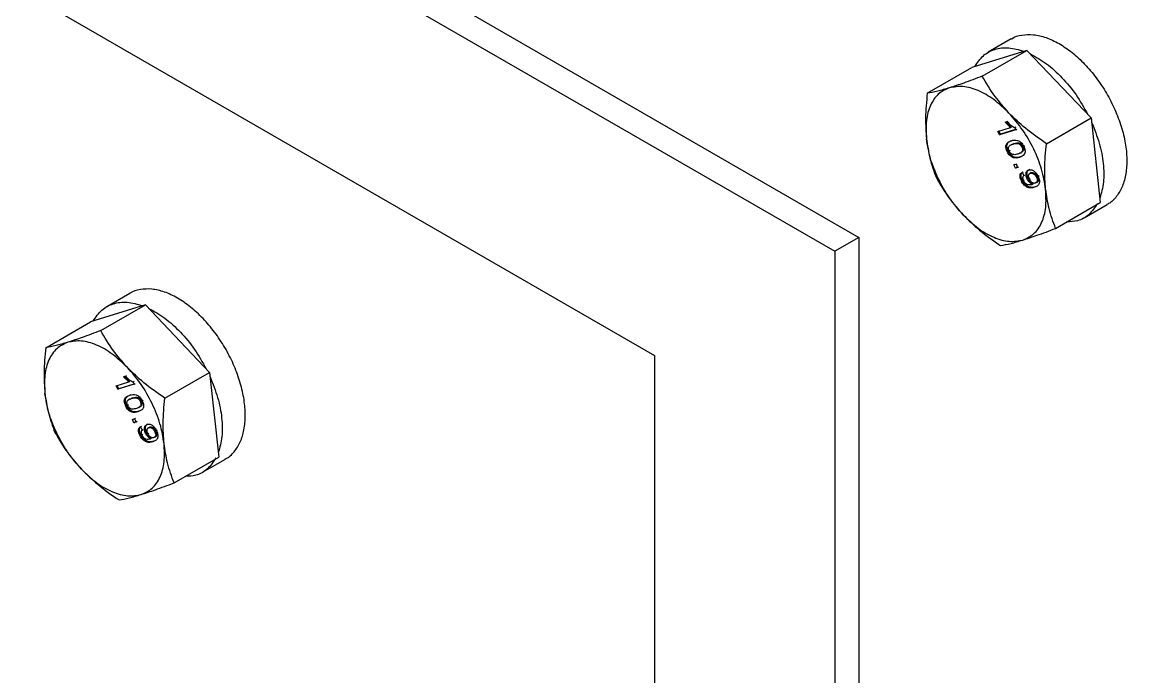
# Model space of a CAD drawing. Header units: millimetres. Extents: x 1293 to 41893, y 1011 to 26911.
# Drawn here: x 5871.8 to 6001.8, y 22436.4 to 22513.5 of the extents above; entities that cross this region are included whole.
import ezdxf

# ---------------------------------------------------------------- set-up
doc = ezdxf.new("R2010")
doc.units = ezdxf.units.MM
doc.header["$LTSCALE"] = 50
doc.layers.add('MAQUINAS', color=11, linetype='Continuous')

msp = doc.modelspace()

# ---------------------------------------------------------------- linework, layer by layer
at = {"layer": 'MAQUINAS', "linetype": 'Continuous', "lineweight": 25}
for p, q in [((5809.9953345, 22580.6681755), (5970.2728716, 22488.1419229)), ((5807.1669074, 22579.0353593), (5967.4444444, 22486.5091066)), ((5797.5031147, 22560.1179237), (5946.231241, 22474.2590039)), ((5988.215231, 22511.501966), (5985.5093691, 22509.9399052)), ((5990.0591269, 22510.1595117), (5983.5890315, 22508.1434189)), ((5984.7981326, 22507.1224044), (5990.0591269, 22510.1595117)), ((5990.0591269, 22510.1595117), (5997.6073404, 22502.2071746)), ((5978.3280373, 22505.1063116), (5983.5890315, 22508.1434189)), ((5987.4975868, 22501.6986311), (5987.7243676, 22501.7692964)), ((5987.4975868, 22501.6986311), (5987.6154379, 22501.7666651)), ((5988.121335, 22501.0786871), (5987.4975868, 22501.6986311)), ((5988.2391861, 22501.1467211), (5987.6154379, 22501.7666651)), ((5987.7243676, 22501.7692964), (5987.8422187, 22501.8373304)), ((5992.3463462, 22499.1700673), (5997.6073404, 22502.2071746)), ((5997.6073404, 22502.2071746), (5998.6854585, 22492.2387447)), ((5986.6261188, 22500.6127752), (5988.121335, 22501.0786871)), ((5986.6261188, 22500.6127752), (5986.74397, 22500.6808092)), ((5986.8154793, 22500.2193885), (5986.6261188, 22500.6127752)), ((5986.9333304, 22500.2874225), (5986.74397, 22500.6808092)), ((5988.734276, 22500.8172888), (5986.8154793, 22500.2193885)), ((5988.7000672, 22500.8379407), (5986.9333304, 22500.2874225)), ((5988.121335, 22501.0786871), (5988.2391861, 22501.1467211)), ((5988.7302263, 22501.1385655), (5988.6123752, 22501.0705315)), ((5988.6123752, 22501.0705315), (5988.734276, 22500.8172888)), ((5988.734276, 22500.8172888), (5988.8521271, 22500.8853228)), ((5986.8154793, 22500.2193885), (5986.9333304, 22500.2874225)), ((5988.2573067, 22499.0902097), (5988.1394556, 22499.0221757)), ((5988.2352099, 22499.5307997), (5988.3530611, 22499.5988337)), ((5988.2691964, 22499.0686316), (5988.5431902, 22499.2056866)), ((5988.5431902, 22499.2056866), (5988.4253391, 22499.1376526)), ((5989.1296898, 22499.1528464), (5989.247541, 22499.2208804)), ((5987.5926641, 22498.9877533), (5987.7105152, 22499.0557873)), ((5987.8555325, 22498.3128237), (5987.7376814, 22498.2447897)), ((5988.0769321, 22498.3818122), (5987.959081, 22498.3137782)), ((5989.2799547, 22498.0738749), (5989.3978058, 22498.1419089)), ((5989.5754584, 22498.8537036), (5989.4576073, 22498.7856696)), ((5989.681078, 22498.8503555), (5989.7989292, 22498.9183895)), ((5988.519723, 22496.6789084), (5988.7657226, 22496.7555623)), ((5988.519723, 22496.6789084), (5988.6375742, 22496.7469424)), ((5988.7090834, 22496.2855218), (5988.519723, 22496.6789084)), ((5988.7657226, 22496.7555623), (5988.8835737, 22496.8235963)), ((5988.7657226, 22496.7555623), (5988.955083, 22496.3621756)), ((5988.955083, 22496.3621756), (5988.7090834, 22496.2855218)), ((5988.7090834, 22496.2855218), (5988.8269346, 22496.3535558)), ((5988.9419768, 22496.3894031), (5988.8269346, 22496.3535558)), ((5989.0729341, 22496.4302097), (5988.955083, 22496.3621756)), ((5989.4794593, 22495.8017455), (5989.5973104, 22495.8697795)), ((5989.4794593, 22495.8017455), (5989.6934197, 22495.4160242)), ((5989.6934197, 22495.4160242), (5989.8112708, 22495.4840582)), ((5990.2750125, 22496.0948804), (5990.3928636, 22496.1629144)), ((5990.3121694, 22495.5993987), (5990.3074523, 22495.5966756)), ((5990.5691553, 22495.7654555), (5990.4513042, 22495.6974215)), ((5991.2900578, 22495.2917102), (5991.1722067, 22495.2236762)), ((5991.3646105, 22495.3529021), (5991.4824616, 22495.4209361)), ((5989.3954727, 22494.8008123), (5989.5133238, 22494.8688464)), ((5989.6266362, 22494.8495168), (5989.7444873, 22494.9175509)), ((5990.0765787, 22495.0314246), (5990.1944299, 22495.0994586)), ((5990.3556741, 22494.9805531), (5990.4735252, 22495.0485871)), ((5990.6193706, 22494.3904956), (5990.7372217, 22494.4585296)), ((5990.6193706, 22494.3904956), (5990.6653767, 22494.4069517)), ((5990.6653767, 22494.4069517), (5990.7832278, 22494.4749857)), ((5990.7372217, 22494.4585296), (5990.7832278, 22494.4749857)), ((5991.1556865, 22494.5910445), (5991.0378354, 22494.5230105)), ((5991.1921011, 22494.6198614), (5991.3099522, 22494.6878954)), ((5993.4244643, 22489.2016374), (5998.6854585, 22492.2387447)), ((5996.765121, 22490.4422584), (5999.4709829, 22492.0043193)), ((5970.2728716, 22488.1419229), (5967.4444444, 22486.5091066)), ((5970.2728716, 22488.1419229), (5970.2728716, 22395.0568011)), ((5967.4444444, 22486.5091066), (5967.4444444, 22396.6896173)), ((5884.5062271, 22481.5524103), (5881.8003652, 22479.9903494)), ((5886.3501229, 22480.209956), (5879.8800276, 22478.1938632)), ((5881.0891287, 22477.1728487), (5886.3501229, 22480.209956)), ((5886.3501229, 22480.209956), (5893.8983364, 22472.2576189)), ((5874.6190334, 22475.1567559), (5879.8800276, 22478.1938632)), ((5946.231241, 22474.2590039), (5946.231241, 22408.935739)), ((5883.7885828, 22471.7490754), (5884.0153637, 22471.8197407)), ((5883.7885828, 22471.7490754), (5883.906434, 22471.8171094)), ((5884.5301822, 22471.1971654), (5883.906434, 22471.8171094)), ((5884.0153637, 22471.8197407), (5884.1332148, 22471.8877747)), ((5888.6373422, 22469.2205116), (5893.8983364, 22472.2576189)), ((5893.8983364, 22472.2576189), (5894.9764546, 22462.289189)), ((5882.9171149, 22470.6632194), (5884.4123311, 22471.1291314)), ((5882.9171149, 22470.6632194), (5883.034966, 22470.7312535)), ((5883.1064753, 22470.2698328), (5882.9171149, 22470.6632194)), ((5883.2243265, 22470.3378668), (5883.034966, 22470.7312535)), ((5885.025272, 22470.8677331), (5883.1064753, 22470.2698328)), ((5884.9910633, 22470.888385), (5883.2243265, 22470.3378668)), ((5884.4123311, 22471.1291314), (5883.7885828, 22471.7490754)), ((5884.4123311, 22471.1291314), (5884.5301822, 22471.1971654)), ((5885.0212224, 22471.1890098), (5884.9033713, 22471.1209758)), ((5884.9033713, 22471.1209758), (5885.025272, 22470.8677331)), ((5885.025272, 22470.8677331), (5885.1431232, 22470.9357671)), ((5883.1064753, 22470.2698328), (5883.2243265, 22470.3378668)), ((5884.526206, 22469.581244), (5884.6440571, 22469.649278)), ((5884.5601925, 22469.1190759), (5884.8341863, 22469.2561309)), ((5884.8341863, 22469.2561309), (5884.7163352, 22469.1880969)), ((5885.4206859, 22469.2032907), (5885.538537, 22469.2713247)), ((5883.8836602, 22469.0381976), (5884.0015113, 22469.1062316)), ((5884.1465286, 22468.363268), (5884.0286775, 22468.295234)), ((5884.3679282, 22468.4322565), (5884.2500771, 22468.3642225)), ((5884.5483028, 22469.140654), (5884.4304516, 22469.07262)), ((5885.5709507, 22468.1243192), (5885.6888019, 22468.1923532)), ((5885.8664545, 22468.9041479), (5885.7486034, 22468.8361139)), ((5885.9720741, 22468.9007997), (5886.0899252, 22468.9688338)), ((5884.8107191, 22466.7293527), (5885.0567187, 22466.8060066)), ((5884.8107191, 22466.7293527), (5884.9285702, 22466.7973867)), ((5885.0000795, 22466.3359661), (5884.8107191, 22466.7293527)), ((5885.0567187, 22466.8060066), (5885.1745698, 22466.8740406)), ((5885.0567187, 22466.8060066), (5885.2460791, 22466.4126199)), ((5885.2460791, 22466.4126199), (5885.0000795, 22466.3359661)), ((5885.0000795, 22466.3359661), (5885.1179306, 22466.4040001)), ((5885.2329729, 22466.4398474), (5885.1179306, 22466.4040001)), ((5885.3639302, 22466.4806539), (5885.2460791, 22466.4126199)), ((5885.7704554, 22465.8521898), (5885.8883065, 22465.9202238)), ((5885.7704554, 22465.8521898), (5885.9844157, 22465.4664685)), ((5885.9844157, 22465.4664685), (5886.1022669, 22465.5345025)), ((5886.5660085, 22466.1453247), (5886.6838597, 22466.2133587)), ((5886.6031655, 22465.649843), (5886.5984484, 22465.6471198)), ((5886.8601514, 22465.8158998), (5886.7423002, 22465.7478658)), ((5887.5810539, 22465.3421545), (5887.4632028, 22465.2741205)), ((5887.6556066, 22465.4033464), (5887.7734577, 22465.4713804)), ((5885.6864687, 22464.8512566), (5885.8043199, 22464.9192906)), ((5885.9176323, 22464.8999611), (5886.0354834, 22464.9679951)), ((5886.3675748, 22465.0818689), (5886.4854259, 22465.1499029)), ((5886.6466702, 22465.0309974), (5886.7645213, 22465.0990314)), ((5886.9103667, 22464.4409399), (5887.0282178, 22464.5089739)), ((5886.9103667, 22464.4409399), (5886.9563727, 22464.457396)), ((5886.9563727, 22464.457396), (5887.0742239, 22464.52543)), ((5887.0282178, 22464.5089739), (5887.0742239, 22464.52543)), ((5887.4466826, 22464.6414888), (5887.3288315, 22464.5734548)), ((5887.4830972, 22464.6703057), (5887.6009483, 22464.7383397)), ((5889.7154604, 22459.2520817), (5894.9764546, 22462.289189)), ((5893.056117, 22460.4927027), (5895.761979, 22462.0547636))]:
    msp.add_line(p, q, dxfattribs=at)
for points, knots in [([(5988.2203571, 22511.4940436), (5988.235768, 22511.5065419), (5988.5793768, 22511.7852099), (5989.4527208, 22511.9952442), (5990.8025197, 22512.0716258), (5992.2913212, 22511.7214746), (5993.8313839, 22511.0093948), (5995.3737005, 22509.9482166), (5996.8582869, 22508.5813255), (5998.2302361, 22506.9588533), (5999.4380744, 22505.1417413), (6000.4366646, 22503.1978939), (6001.1886801, 22501.1999705), (6001.6658781, 22499.2229085), (6001.8508612, 22497.3398277), (6001.7350299, 22495.6242272), (6001.3289916, 22494.1288033), (6000.6245114, 22492.9522791), (5999.9807317, 22492.2475608), (5999.5239806, 22492.0586162), (5999.4569238, 22492.0308767)], [0, 0, 0, 0, 0.0028951126, 0.0645510752, 0.1262070378, 0.1878630004, 0.249518963, 0.3111749256, 0.3728308882, 0.4344868507, 0.4961428133, 0.5577987759, 0.6194547385, 0.6811107011, 0.7427666637, 0.8044226263, 0.8660785889, 0.9277345515, 0.9893905141, 1, 1, 1, 1]), ([(5984.7981326, 22507.1224044), (5984.0441916, 22506.8373946), (5982.6290599, 22506.3024372), (5981.4720918, 22505.9257596), (5980.9315227, 22505.7497648)], [0, 0, 0, 0, 0.5327709195, 1, 1, 1, 1]), ([(5987.9406771, 22502.7816427), (5987.3716217, 22503.427523), (5986.1536852, 22504.8098865), (5985.2693048, 22506.3186037), (5984.7981326, 22507.1224044)], [0, 0, 0, 0, 0.4672290805, 1, 1, 1, 1]), ([(5980.9315227, 22505.7497648), (5980.4478062, 22505.6065904), (5979.4125185, 22505.3001574), (5978.7049886, 22505.1736898), (5978.3280373, 22505.1063116)], [0, 0, 0, 0, 0.4672290805, 1, 1, 1, 1]), ([(5978.3280373, 22505.1063116), (5978.2337633, 22504.1263169), (5978.0568129, 22502.2868872), (5978.1786215, 22500.5629684), (5978.2355341, 22499.7575035)], [0, 0, 0, 0, 0.5327709195, 1, 1, 1, 1]), ([(5987.7243676, 22501.7692964), (5987.866411, 22501.6166272), (5988.1500067, 22501.3118165), (5988.4584304, 22501.1508669), (5988.6123752, 22501.0705315)], [0, 0, 0, 0, 0.5008657323, 1, 1, 1, 1]), ([(5992.3463462, 22499.1700673), (5991.4981843, 22499.7562364), (5989.906202, 22500.8564638), (5988.5665851, 22502.1685826), (5987.9406771, 22502.7816427)], [0, 0, 0, 0, 0.5327709195, 1, 1, 1, 1]), ([(5978.2355341, 22499.7575035), (5978.3492992, 22498.9848588), (5978.5927883, 22497.3311847), (5979.1234398, 22495.9002449), (5979.4061555, 22495.1378817)], [0, 0, 0, 0, 0.46722908045, 1, 1, 1, 1]), ([(5987.5926641, 22498.9877533), (5987.624205, 22499.062571), (5987.6873327, 22499.2123156), (5987.9032129, 22499.4038413), (5988.1024168, 22499.4800185), (5988.2352099, 22499.5307997)], [0, 0, 0, 0, 0.249753552, 0.499871473, 1, 1, 1, 1]), ([(5987.7105152, 22499.0557873), (5987.7417119, 22499.1312289), (5987.8041508, 22499.2822224), (5987.9155104, 22499.3717111), (5987.9712307, 22499.4164881)], [0, 0, 0, 0, 0.49963553732, 1, 1, 1, 1]), ([(5987.959081, 22498.3137782), (5987.9329388, 22498.3776539), (5987.8806399, 22498.5054404), (5987.8755248, 22498.6835209), (5987.90935, 22498.8315287), (5988.0763293, 22499.0206798), (5988.2702394, 22499.0856699), (5988.4253391, 22499.1376526)], [0, 0, 0, 0, 0.1246963828, 0.2494616582, 0.3744323466, 0.4996371137, 1, 1, 1, 1]), ([(5988.2352099, 22499.5307997), (5988.3459887, 22499.5599149), (5988.5672731, 22499.6180733), (5988.8864312, 22499.602418), (5989.1604487, 22499.4866187), (5989.3656324, 22499.3279137), (5989.5459877, 22499.1079942), (5989.6360182, 22498.9362918), (5989.681078, 22498.8503555)], [0, 0, 0, 0, 0.2504817087, 0.5003455958, 0.6317049057, 0.7502211388, 0.8749866995, 1, 1, 1, 1]), ([(5988.4253391, 22499.1376526), (5988.533342, 22499.1661114), (5988.695337, 22499.2087971), (5988.9326993, 22499.2194639), (5989.064084, 22499.1750327), (5989.1296898, 22499.1528464)], [0, 0, 0, 0, 0.5003723119, 0.7505151407, 1, 1, 1, 1]), ([(5988.5431902, 22499.2056866), (5988.6511931, 22499.2341454), (5988.8131881, 22499.2768311), (5989.0505504, 22499.2874979), (5989.1819351, 22499.2430667), (5989.247541, 22499.2208804)], [0, 0, 0, 0, 0.5003723119, 0.7505151407, 1, 1, 1, 1]), ([(5989.1296898, 22499.1528464), (5989.1611538, 22499.1333681), (5989.2240615, 22499.094424), (5989.3145814, 22499.0083638), (5989.3959302, 22498.903915), (5989.4370458, 22498.8250895), (5989.4576073, 22498.7856696)], [0, 0, 0, 0, 0.2501584562, 0.5001555724, 0.7500324303, 1, 1, 1, 1]), ([(5989.247541, 22499.2208804), (5989.2789874, 22499.2013962), (5989.3418598, 22499.1624403), (5989.4326436, 22499.0764686), (5989.4996195, 22498.9891208), (5989.545754, 22498.9131018), (5989.5655568, 22498.8735034), (5989.5754584, 22498.8537036)], [0, 0, 0, 0, 0.2500549443, 0.4999486155, 0.749722078, 0.8748570557, 1, 1, 1, 1]), ([(5992.2538429, 22493.8212592), (5992.1969304, 22494.6267241), (5992.0751218, 22496.3506429), (5992.2520722, 22498.1900726), (5992.3463462, 22499.1700673)], [0, 0, 0, 0, 0.4672290805, 1, 1, 1, 1]), ([(5987.7376814, 22498.2447897), (5987.6818328, 22498.376618), (5987.5979529, 22498.5746129), (5987.5757384, 22498.7937049), (5987.5784594, 22498.9094054), (5987.5879293, 22498.9616376), (5987.5926641, 22498.9877533)], [0, 0, 0, 0, 0.4987953461, 0.7491482596, 0.8745764119, 1, 1, 1, 1]), ([(5987.8555325, 22498.3128237), (5987.8001639, 22498.4443218), (5987.717005, 22498.6418208), (5987.6882448, 22498.8945316), (5987.7030916, 22499.0020342), (5987.7105152, 22499.0557873)], [0, 0, 0, 0, 0.4990363131, 0.7495101716, 1, 1, 1, 1]), ([(5989.182012, 22497.5638664), (5989.0713727, 22497.5346697), (5988.850361, 22497.4763469), (5988.5340171, 22497.4929405), (5988.2609353, 22497.6066782), (5988.0551657, 22497.7633681), (5987.8724308, 22497.9872715), (5987.7826262, 22498.1588961), (5987.7376814, 22498.2447897)], [0, 0, 0, 0, 0.2504758129, 0.5003473544, 0.6257683408, 0.7501761831, 0.8749696966, 1, 1, 1, 1]), ([(5989.2998631, 22497.6319004), (5989.1892236, 22497.6026938), (5988.9682116, 22497.5443511), (5988.6516523, 22497.5610804), (5988.3785329, 22497.6746783), (5988.1728213, 22497.8316927), (5987.9902804, 22498.0552946), (5987.9004768, 22498.2269265), (5987.8555325, 22498.3128237)], [0, 0, 0, 0, 0.25047150777, 0.5003387545, 0.62618806137, 0.75018047702, 0.87497184564, 1, 1, 1, 1]), ([(5988.9934203, 22497.9574926), (5988.83528, 22497.9116884), (5988.6375728, 22497.8544239), (5988.355762, 22497.9049746), (5988.2068216, 22497.9947979), (5988.0619508, 22498.1301924), (5987.9933611, 22498.2526006), (5987.959081, 22498.3137782)], [0, 0, 0, 0, 0.5004095025, 0.6256126137, 0.7505796735, 0.875343692, 1, 1, 1, 1]), ([(5989.4576073, 22498.7856696), (5989.4841305, 22498.7217255), (5989.5371757, 22498.5938403), (5989.5451463, 22498.4134557), (5989.5086692, 22498.2672295), (5989.3444072, 22498.0740485), (5989.1494021, 22498.0092911), (5988.9934203, 22497.9574926)], [0, 0, 0, 0, 0.1247447425, 0.2494837578, 0.3744708184, 0.4996480989, 1, 1, 1, 1]), ([(5989.681078, 22498.8503555), (5989.7194087, 22498.7623639), (5989.7960386, 22498.5864531), (5989.8482301, 22498.3222654), (5989.8314621, 22498.0913116), (5989.6564317, 22497.7581768), (5989.3927349, 22497.6501732), (5989.182012, 22497.5638664)], [0, 0, 0, 0, 0.125373348, 0.2506437386, 0.375697515, 0.5011131747, 1, 1, 1, 1]), ([(5989.5754584, 22498.8537036), (5989.6019665, 22498.7897846), (5989.6549814, 22498.6619496), (5989.6631793, 22498.4811884), (5989.6258363, 22498.3363967), (5989.5350759, 22498.2190942), (5989.4412617, 22498.184342), (5989.3857325, 22498.163772)], [0, 0, 0, 0, 0.1831229089, 0.3662374103, 0.5497160376, 0.733473904, 1, 1, 1, 1]), ([(5989.3954727, 22494.8008123), (5989.3488158, 22494.9096921), (5989.278657, 22495.0734167), (5989.2428182, 22495.2864096), (5989.242574, 22495.4813714), (5989.3099647, 22495.6815714), (5989.4229017, 22495.7616453), (5989.4794593, 22495.8017455)], [0, 0, 0, 0, 0.2498594906, 0.3757183909, 0.500481002, 0.7498462328, 1, 1, 1, 1]), ([(5989.5133238, 22494.8688464), (5989.4666692, 22494.9777253), (5989.3964694, 22495.1415523), (5989.3606509, 22495.3545487), (5989.3604563, 22495.549477), (5989.4278141, 22495.7496068), (5989.5407522, 22495.8296798), (5989.5973104, 22495.8697795)], [0, 0, 0, 0, 0.2498591948, 0.3759561592, 0.5004815934, 0.749846529, 1, 1, 1, 1]), ([(5989.6934197, 22495.4160242), (5989.6586981, 22495.3884129), (5989.5959909, 22495.3385468), (5989.5491715, 22495.23278), (5989.5433129, 22495.1291284), (5989.5568375, 22495.0378745), (5989.5840823, 22494.9429321), (5989.6124522, 22494.8806539), (5989.6266362, 22494.8495168)], [0, 0, 0, 0, 0.27647679928, 0.49931795982, 0.62371842821, 0.74949618787, 0.87475616277, 1, 1, 1, 1]), ([(5990.0765787, 22495.0314246), (5990.049102, 22495.0935525), (5989.994167, 22495.2177663), (5989.9481433, 22495.404691), (5989.9331088, 22495.5811551), (5989.9500489, 22495.738795), (5989.9954804, 22495.8735712), (5990.0915425, 22496.0146422), (5990.201772, 22496.0628496), (5990.2750125, 22496.0948804)], [0, 0, 0, 0, 0.1250740585, 0.2500636243, 0.3732612247, 0.5001992382, 0.6242961009, 0.7503685137, 1, 1, 1, 1]), ([(5990.1944299, 22495.0994586), (5990.1801691, 22495.1303388), (5990.1516465, 22495.1921017), (5990.1052549, 22495.3173105), (5990.0656354, 22495.4727823), (5990.0511185, 22495.6492014), (5990.0676352, 22495.8074143), (5990.114394, 22495.9401262), (5990.1734342, 22496.0395764), (5990.2317854, 22496.0686529), (5990.2543259, 22496.0798849)], [0, 0, 0, 0, 0.0754695938, 0.1509450716, 0.3015784561, 0.4503125771, 0.603033998, 0.7528546861, 0.9045299868, 1, 1, 1, 1]), ([(5990.3556741, 22494.9805531), (5990.3206411, 22495.0625718), (5990.2681521, 22495.1854586), (5990.2450149, 22495.3444321), (5990.249323, 22495.4520146), (5990.2741935, 22495.544484), (5990.3320389, 22495.6429819), (5990.4037031, 22495.6756936), (5990.4513042, 22495.6974215)], [0, 0, 0, 0, 0.2495205461, 0.3738507837, 0.4998887841, 0.6240955932, 0.7503154422, 1, 1, 1, 1]), ([(5990.2750125, 22496.0948804), (5990.3607122, 22496.1113312), (5990.4898277, 22496.136116), (5990.6906187, 22496.0751829), (5990.8454152, 22495.9908641), (5990.9963536, 22495.8717977), (5991.1882615, 22495.6720038), (5991.2939572, 22495.4807485), (5991.3646105, 22495.3529021)], [0, 0, 0, 0, 0.2498688585, 0.3764535287, 0.5003476657, 0.6272386366, 0.7508240847, 1, 1, 1, 1]), ([(5990.4513042, 22495.6974215), (5990.5076959, 22495.7084343), (5990.6203308, 22495.7304311), (5990.7937921, 22495.660869), (5990.9273719, 22495.5624248), (5991.0553243, 22495.4329615), (5991.1251838, 22495.3078737), (5991.1722067, 22495.2236762)], [0, 0, 0, 0, 0.2502503989, 0.4998417518, 0.6295762977, 0.7506653539, 1, 1, 1, 1]), ([(5990.5691553, 22495.7654555), (5990.6255469, 22495.7764688), (5990.7381816, 22495.7984664), (5990.9115651, 22495.7289305), (5991.0451452, 22495.6305307), (5991.1731195, 22495.50109), (5991.2430343, 22495.3759065), (5991.2900578, 22495.2917102)], [0, 0, 0, 0, 0.250250228, 0.4998414106, 0.6292883971, 0.7506655241, 1, 1, 1, 1]), ([(5991.3646105, 22495.3529021), (5991.4016755, 22495.2670509), (5991.4757944, 22495.0953745), (5991.5249067, 22494.8393037), (5991.5257917, 22494.6060125), (5991.4524816, 22494.3491095), (5991.249373, 22494.1492776), (5991.0420665, 22494.0761923), (5990.9381463, 22494.0395555)], [0, 0, 0, 0, 0.1250635897, 0.2500895576, 0.3751100052, 0.5001693996, 0.7494409524, 1, 1, 1, 1]), ([(5991.1722067, 22495.2236762), (5991.2068393, 22495.1398766), (5991.2585953, 22495.014644), (5991.2725141, 22494.8565491), (5991.2602129, 22494.7525655), (5991.227766, 22494.6647617), (5991.160901, 22494.574569), (5991.0869613, 22494.5435919), (5991.0378354, 22494.5230105)], [0, 0, 0, 0, 0.2490168506, 0.3721383925, 0.4993654558, 0.6235619335, 0.7498926933, 1, 1, 1, 1]), ([(5991.2900578, 22495.2917102), (5991.3246925, 22495.2079098), (5991.3764106, 22495.0827747), (5991.3903589, 22494.9246787), (5991.3781021, 22494.8207585), (5991.3456552, 22494.7328673), (5991.2788179, 22494.6426304), (5991.2048124, 22494.6116258), (5991.1556865, 22494.5910445)], [0, 0, 0, 0, 0.249017166, 0.3718446562, 0.4993648037, 0.6232259432, 0.7498923764, 1, 1, 1, 1]), ([(5979.4061555, 22495.1378817), (5979.8773276, 22494.334081), (5980.7617081, 22492.8253638), (5981.9796446, 22491.4430004), (5982.5486999, 22490.79712)], [0, 0, 0, 0, 0.5327709195, 1, 1, 1, 1]), ([(5990.9381463, 22494.0395555), (5990.8205126, 22494.0083862), (5990.5856449, 22493.9461536), (5990.2433172, 22493.9745047), (5989.9503936, 22494.1164302), (5989.7346628, 22494.2937485), (5989.5403328, 22494.527127), (5989.4437729, 22494.7095583), (5989.3954727, 22494.8008123)], [0, 0, 0, 0, 0.2504849429, 0.5001185141, 0.6278991852, 0.7500923696, 0.8749936752, 1, 1, 1, 1]), ([(5991.0559974, 22494.1075895), (5990.9383635, 22494.0764205), (5990.7034954, 22494.0141885), (5990.3610936, 22494.0425422), (5990.0681568, 22494.1845201), (5989.8524413, 22494.3618706), (5989.6581837, 22494.595161), (5989.561624, 22494.7775924), (5989.5133238, 22494.8688464)], [0, 0, 0, 0, 0.2504849259, 0.5001184801, 0.6280398822, 0.7500923866, 0.8749936837, 1, 1, 1, 1]), ([(5989.6266362, 22494.8495168), (5989.6578975, 22494.7912576), (5989.7203939, 22494.6747878), (5989.8482458, 22494.5286468), (5989.9885328, 22494.4225994), (5990.2637185, 22494.3348439), (5990.4613644, 22494.3657711), (5990.6193706, 22494.3904956)], [0, 0, 0, 0, 0.1252073258, 0.2503100191, 0.3753386279, 0.50062014744, 1, 1, 1, 1]), ([(5990.6653767, 22494.4069517), (5990.6098692, 22494.436496), (5990.4985057, 22494.4957702), (5990.3370797, 22494.6446118), (5990.1878608, 22494.8224805), (5990.1136174, 22494.9618805), (5990.0765787, 22495.0314246)], [0, 0, 0, 0, 0.2489431768, 0.4994502947, 0.7502849385, 1, 1, 1, 1]), ([(5990.7832278, 22494.4749857), (5990.7275852, 22494.5046109), (5990.6156537, 22494.5642053), (5990.4540565, 22494.7136195), (5990.3051162, 22494.8915026), (5990.2312876, 22495.0302108), (5990.1944299, 22495.0994586)], [0, 0, 0, 0, 0.2495404591, 0.5019797072, 0.7513717736, 1, 1, 1, 1]), ([(5991.0378354, 22494.5230105), (5990.9842715, 22494.5121731), (5990.9032278, 22494.4957759), (5990.7781827, 22494.5284386), (5990.6808016, 22494.5792905), (5990.5861684, 22494.6533203), (5990.465901, 22494.7798312), (5990.3998525, 22494.9001047), (5990.3556741, 22494.9805531)], [0, 0, 0, 0, 0.24997649069, 0.37822216715, 0.50034233219, 0.62745243067, 0.75081109269, 1, 1, 1, 1]), ([(5993.4244643, 22489.2016374), (5993.1417486, 22489.9640005), (5992.6110972, 22491.3949404), (5992.3676081, 22493.0486145), (5992.2538429, 22493.8212592)], [0, 0, 0, 0, 0.5327709195, 1, 1, 1, 1]), ([(5998.3464134, 22492.1330977), (5998.037195, 22491.6740438), (5997.4187583, 22490.7559361), (5996.1583904, 22490.0329923), (5995.1771041, 22489.9879726), (5994.7528697, 22489.9685095)], [0, 0, 0, 0, 0.3621127876, 0.7242255753, 1, 1, 1, 1]), ([(5982.5486999, 22490.79712), (5983.1746079, 22490.1840599), (5984.5142248, 22488.8719411), (5986.1062071, 22487.7717138), (5986.954369, 22487.1855446)], [0, 0, 0, 0, 0.4672290805, 1, 1, 1, 1]), ([(5989.5578544, 22487.8289978), (5990.0984235, 22488.0049926), (5991.2553916, 22488.3816702), (5992.6705233, 22488.9166276), (5993.4244643, 22489.2016374)], [0, 0, 0, 0, 0.4672290805, 1, 1, 1, 1]), ([(5986.954369, 22487.1855446), (5987.3313203, 22487.2529228), (5988.0388502, 22487.3793904), (5989.0741378, 22487.6858234), (5989.5578544, 22487.8289978)], [0, 0, 0, 0, 0.5327709195, 1, 1, 1, 1]), ([(5895.7479199, 22462.081321), (5895.8149767, 22462.1090605), (5896.2717277, 22462.298005), (5896.9155075, 22463.0027234), (5897.6199876, 22464.1792476), (5898.0260259, 22465.6746715), (5898.1418573, 22467.390272), (5897.9568741, 22469.2733528), (5897.4796761, 22471.2504148), (5896.7276606, 22473.2483382), (5895.7290704, 22475.1921856), (5894.5212321, 22477.0092976), (5893.149283, 22478.6317698), (5891.6646966, 22479.9986609), (5890.12238, 22481.0598391), (5888.5823172, 22481.7719189), (5887.0935158, 22482.1220701), (5885.7437168, 22482.0456884), (5884.8703729, 22481.8356542), (5884.526764, 22481.5569862), (5884.5113532, 22481.5444879)], [0, 0, 0, 0, 0.0106094859, 0.0722654485, 0.1339214111, 0.1955773737, 0.2572333363, 0.3188892989, 0.3805452615, 0.4422012241, 0.5038571867, 0.5655131493, 0.6271691118, 0.6888250744, 0.750481037, 0.8121369996, 0.8737929622, 0.9354489248, 0.9971048874, 1, 1, 1, 1]), ([(5881.0891287, 22477.1728487), (5880.3351877, 22476.8878389), (5878.920056, 22476.3528815), (5877.7630879, 22475.9762039), (5877.2225187, 22475.8002091)], [0, 0, 0, 0, 0.5327709195, 1, 1, 1, 1]), ([(5884.2316732, 22472.832087), (5883.6626178, 22473.4779673), (5882.4446813, 22474.8603307), (5881.5603009, 22476.369048), (5881.0891287, 22477.1728487)], [0, 0, 0, 0, 0.4672290805, 1, 1, 1, 1]), ([(5877.2225187, 22475.8002091), (5876.7388022, 22475.6570347), (5875.7035146, 22475.3506017), (5874.9959847, 22475.2241341), (5874.6190334, 22475.1567559)], [0, 0, 0, 0, 0.4672290805, 1, 1, 1, 1]), ([(5874.6190334, 22475.1567559), (5874.5247594, 22474.1767612), (5874.347809, 22472.3373315), (5874.4696176, 22470.6134127), (5874.5265301, 22469.8079478)], [0, 0, 0, 0, 0.5327709195, 1, 1, 1, 1]), ([(5884.0153637, 22471.8197407), (5884.1574071, 22471.6670715), (5884.4410028, 22471.3622608), (5884.7494264, 22471.2013112), (5884.9033713, 22471.1209758)], [0, 0, 0, 0, 0.5008657323, 1, 1, 1, 1]), ([(5888.6373422, 22469.2205116), (5887.7891804, 22469.8066807), (5886.1971981, 22470.9069081), (5884.8575812, 22472.2190269), (5884.2316732, 22472.832087)], [0, 0, 0, 0, 0.5327709195, 1, 1, 1, 1]), ([(5874.5265301, 22469.8079478), (5874.6402953, 22469.0353031), (5874.8837844, 22467.381629), (5875.4144358, 22465.9506892), (5875.6971515, 22465.188326)], [0, 0, 0, 0, 0.4672290805, 1, 1, 1, 1]), ([(5883.8836602, 22469.0381976), (5883.915201, 22469.1130153), (5883.9783288, 22469.2627599), (5884.194209, 22469.4542856), (5884.3934129, 22469.5304628), (5884.526206, 22469.581244)], [0, 0, 0, 0, 0.249753552, 0.499871473, 1, 1, 1, 1]), ([(5884.0015113, 22469.1062316), (5884.032708, 22469.1816732), (5884.0951469, 22469.3326667), (5884.2065064, 22469.4221554), (5884.2622268, 22469.4669324)], [0, 0, 0, 0, 0.4996355373, 1, 1, 1, 1]), ([(5884.526206, 22469.581244), (5884.6369848, 22469.6103592), (5884.8582692, 22469.6685176), (5885.1774273, 22469.6528623), (5885.4514448, 22469.537063), (5885.6566285, 22469.378358), (5885.8369837, 22469.1584385), (5885.9270142, 22468.9867361), (5885.9720741, 22468.9007997)], [0, 0, 0, 0, 0.2504817087, 0.5003455958, 0.6317049057, 0.7502211388, 0.8749866995, 1, 1, 1, 1]), ([(5884.7163352, 22469.1880969), (5884.8243381, 22469.2165557), (5884.9863331, 22469.2592414), (5885.2236954, 22469.2699082), (5885.3550801, 22469.225477), (5885.4206859, 22469.2032907)], [0, 0, 0, 0, 0.5003723119, 0.7505151407, 1, 1, 1, 1]), ([(5884.8341863, 22469.2561309), (5884.9421892, 22469.2845897), (5885.1041842, 22469.3272754), (5885.3415465, 22469.3379422), (5885.4729312, 22469.293511), (5885.538537, 22469.2713247)], [0, 0, 0, 0, 0.5003723119, 0.7505151407, 1, 1, 1, 1]), ([(5885.4206859, 22469.2032907), (5885.4521499, 22469.1838124), (5885.5150576, 22469.1448683), (5885.6055774, 22469.0588081), (5885.6869262, 22468.9543593), (5885.7280418, 22468.8755338), (5885.7486034, 22468.8361139)], [0, 0, 0, 0, 0.2501584562, 0.5001555724, 0.7500324303, 1, 1, 1, 1]), ([(5885.538537, 22469.2713247), (5885.5699834, 22469.2518405), (5885.6328559, 22469.2128846), (5885.7236397, 22469.1269129), (5885.7906156, 22469.0395651), (5885.8367501, 22468.9635461), (5885.8565528, 22468.9239477), (5885.8664545, 22468.9041479)], [0, 0, 0, 0, 0.2500549443, 0.4999486155, 0.749722078, 0.8748570557, 1, 1, 1, 1]), ([(5888.544839, 22463.8717035), (5888.4879265, 22464.6771684), (5888.3661179, 22466.4010872), (5888.5430682, 22468.2405169), (5888.6373422, 22469.2205116)], [0, 0, 0, 0, 0.4672290805, 1, 1, 1, 1]), ([(5884.0286775, 22468.295234), (5883.9728288, 22468.4270623), (5883.888949, 22468.6250572), (5883.8667345, 22468.8441492), (5883.8694554, 22468.9598497), (5883.8789253, 22469.0120819), (5883.8836602, 22469.0381976)], [0, 0, 0, 0, 0.4987953461, 0.7491482596, 0.8745764119, 1, 1, 1, 1]), ([(5884.1465286, 22468.363268), (5884.09116, 22468.4947661), (5884.0080011, 22468.6922651), (5883.9792408, 22468.9449759), (5883.9940876, 22469.0524785), (5884.0015113, 22469.1062316)], [0, 0, 0, 0, 0.4990363131, 0.7495101716, 1, 1, 1, 1]), ([(5885.4730081, 22467.6143107), (5885.3623688, 22467.585114), (5885.1413571, 22467.5267912), (5884.8250131, 22467.5433848), (5884.5519314, 22467.6571225), (5884.3461618, 22467.8138124), (5884.1634269, 22468.0377158), (5884.0736223, 22468.2093404), (5884.0286775, 22468.295234)], [0, 0, 0, 0, 0.2504758129, 0.50034735438, 0.62576834083, 0.75017618309, 0.87496969665, 1, 1, 1, 1]), ([(5885.5908592, 22467.6823447), (5885.4802197, 22467.6531381), (5885.2592076, 22467.5947954), (5884.9426484, 22467.6115247), (5884.6695289, 22467.7251226), (5884.4638173, 22467.882137), (5884.2812764, 22468.1057389), (5884.1914729, 22468.2773708), (5884.1465286, 22468.363268)], [0, 0, 0, 0, 0.2504715078, 0.5003387545, 0.6261880614, 0.750180477, 0.8749718456, 1, 1, 1, 1]), ([(5884.2500771, 22468.3642225), (5884.2239348, 22468.4280982), (5884.1716359, 22468.5558847), (5884.1665209, 22468.7339652), (5884.200346, 22468.881973), (5884.3673254, 22469.0711241), (5884.5612354, 22469.1361142), (5884.7163352, 22469.1880969)], [0, 0, 0, 0, 0.1246963828, 0.2494616582, 0.3744323466, 0.4996371137, 1, 1, 1, 1]), ([(5885.2844164, 22468.0079369), (5885.1262761, 22467.9621327), (5884.9285688, 22467.9048682), (5884.6467581, 22467.9554189), (5884.4978176, 22468.0452422), (5884.3529468, 22468.1806367), (5884.2843571, 22468.3030449), (5884.2500771, 22468.3642225)], [0, 0, 0, 0, 0.5004095025, 0.6256126137, 0.7505796735, 0.875343692, 1, 1, 1, 1]), ([(5885.7486034, 22468.8361139), (5885.7751266, 22468.7721698), (5885.8281717, 22468.6442846), (5885.8361424, 22468.4639), (5885.7996653, 22468.3176738), (5885.6354033, 22468.1244928), (5885.4403982, 22468.0597354), (5885.2844164, 22468.0079369)], [0, 0, 0, 0, 0.1247447425, 0.2494837578, 0.3744708184, 0.4996480989, 1, 1, 1, 1]), ([(5885.9720741, 22468.9007997), (5886.0104048, 22468.8128082), (5886.0870347, 22468.6368974), (5886.1392261, 22468.3727097), (5886.1224582, 22468.1417559), (5885.9474278, 22467.8086211), (5885.683731, 22467.7006175), (5885.4730081, 22467.6143107)], [0, 0, 0, 0, 0.12537334802, 0.25064373861, 0.37569751501, 0.50111317472, 1, 1, 1, 1]), ([(5885.8664545, 22468.9041479), (5885.8929625, 22468.8402289), (5885.9459774, 22468.7123939), (5885.9541754, 22468.5316327), (5885.9168324, 22468.386841), (5885.8260719, 22468.2695385), (5885.7322578, 22468.2347863), (5885.6767286, 22468.2142163)], [0, 0, 0, 0, 0.1831229089, 0.3662374103, 0.5497160376, 0.733473904, 1, 1, 1, 1]), ([(5885.6864687, 22464.8512566), (5885.6398119, 22464.9601364), (5885.5696531, 22465.123861), (5885.5338143, 22465.3368539), (5885.5335701, 22465.5318157), (5885.6009608, 22465.7320157), (5885.7138977, 22465.8120896), (5885.7704554, 22465.8521898)], [0, 0, 0, 0, 0.24985949056, 0.37571839091, 0.50048100198, 0.74984623285, 1, 1, 1, 1]), ([(5885.8043199, 22464.9192906), (5885.7576653, 22465.0281695), (5885.6874655, 22465.1919966), (5885.6516469, 22465.404993), (5885.6514524, 22465.5999213), (5885.7188101, 22465.8000511), (5885.8317483, 22465.8801241), (5885.8883065, 22465.9202238)], [0, 0, 0, 0, 0.2498591948, 0.3759561592, 0.5004815934, 0.749846529, 1, 1, 1, 1]), ([(5885.9844157, 22465.4664685), (5885.9496942, 22465.4388572), (5885.886987, 22465.3889911), (5885.8401676, 22465.2832243), (5885.834309, 22465.1795727), (5885.8478336, 22465.0883188), (5885.8750783, 22464.9933764), (5885.9034482, 22464.9310982), (5885.9176323, 22464.8999611)], [0, 0, 0, 0, 0.2764767993, 0.4993179598, 0.6237184282, 0.7494961879, 0.8747561628, 1, 1, 1, 1]), ([(5886.3675748, 22465.0818689), (5886.340098, 22465.1439968), (5886.2851631, 22465.2682106), (5886.2391393, 22465.4551353), (5886.2241049, 22465.6315994), (5886.241045, 22465.7892393), (5886.2864765, 22465.9240155), (5886.3825386, 22466.0650865), (5886.492768, 22466.1132939), (5886.5660085, 22466.1453247)], [0, 0, 0, 0, 0.1250740585, 0.2500636243, 0.3732612247, 0.5001992382, 0.6242961009, 0.7503685137, 1, 1, 1, 1]), ([(5886.4854259, 22465.1499029), (5886.4711652, 22465.1807831), (5886.4426426, 22465.242546), (5886.396251, 22465.3677548), (5886.3566314, 22465.5232266), (5886.3421146, 22465.6996457), (5886.3586313, 22465.8578586), (5886.4053901, 22465.9905705), (5886.4644303, 22466.0900207), (5886.5227814, 22466.1190972), (5886.545322, 22466.1303292)], [0, 0, 0, 0, 0.0754695938, 0.1509450716, 0.3015784561, 0.4503125771, 0.603033998, 0.7528546861, 0.9045299868, 1, 1, 1, 1]), ([(5886.6466702, 22465.0309974), (5886.6116372, 22465.1130161), (5886.5591482, 22465.2359029), (5886.536011, 22465.3948763), (5886.540319, 22465.5024589), (5886.5651895, 22465.5949283), (5886.6230349, 22465.6934262), (5886.6946992, 22465.7261379), (5886.7423002, 22465.7478658)], [0, 0, 0, 0, 0.2495205461, 0.3738507837, 0.4998887841, 0.6240955932, 0.7503154422, 1, 1, 1, 1]), ([(5886.5660085, 22466.1453247), (5886.6517082, 22466.1617755), (5886.7808237, 22466.1865603), (5886.9816148, 22466.1256272), (5887.1364112, 22466.0413084), (5887.2873497, 22465.922242), (5887.4792576, 22465.7224481), (5887.5849533, 22465.5311928), (5887.6556066, 22465.4033464)], [0, 0, 0, 0, 0.2498688585, 0.3764535287, 0.5003476657, 0.6272386366, 0.7508240847, 1, 1, 1, 1]), ([(5886.7423002, 22465.7478658), (5886.798692, 22465.7588786), (5886.9113269, 22465.7808754), (5887.0847881, 22465.7113133), (5887.218368, 22465.6128691), (5887.3463204, 22465.4834058), (5887.4161799, 22465.358318), (5887.4632028, 22465.2741205)], [0, 0, 0, 0, 0.2502503989, 0.4998417518, 0.6295762977, 0.7506653539, 1, 1, 1, 1]), ([(5886.8601514, 22465.8158998), (5886.916543, 22465.8269131), (5887.0291777, 22465.8489107), (5887.2025612, 22465.7793748), (5887.3361413, 22465.680975), (5887.4641156, 22465.5515343), (5887.5340304, 22465.4263508), (5887.5810539, 22465.3421545)], [0, 0, 0, 0, 0.25025022803, 0.49984141065, 0.62928839713, 0.75066552405, 1, 1, 1, 1]), ([(5887.6556066, 22465.4033464), (5887.6926716, 22465.3174952), (5887.7667904, 22465.1458188), (5887.8159027, 22464.889748), (5887.8167878, 22464.6564568), (5887.7434777, 22464.3995538), (5887.5403691, 22464.1997219), (5887.3330626, 22464.1266366), (5887.2291424, 22464.0899998)], [0, 0, 0, 0, 0.1250635897, 0.2500895576, 0.3751100052, 0.5001693996, 0.7494409524, 1, 1, 1, 1]), ([(5887.5810539, 22465.3421545), (5887.6156885, 22465.258354), (5887.6674066, 22465.133219), (5887.681355, 22464.975123), (5887.6690982, 22464.8712028), (5887.6366513, 22464.7833116), (5887.569814, 22464.6930747), (5887.4958084, 22464.6620701), (5887.4466826, 22464.6414888)], [0, 0, 0, 0, 0.249017166, 0.3718446562, 0.4993648037, 0.6232259432, 0.7498923764, 1, 1, 1, 1]), ([(5875.6971515, 22465.188326), (5876.1683237, 22464.3845253), (5877.0527041, 22462.8758081), (5878.2706406, 22461.4934447), (5878.839696, 22460.8475643)], [0, 0, 0, 0, 0.5327709195, 1, 1, 1, 1]), ([(5887.2291424, 22464.0899998), (5887.1115086, 22464.0588305), (5886.876641, 22463.9965979), (5886.5343133, 22464.024949), (5886.2413897, 22464.1668745), (5886.0256588, 22464.3441928), (5885.8313289, 22464.5775713), (5885.734769, 22464.7600026), (5885.6864687, 22464.8512566)], [0, 0, 0, 0, 0.2504849429, 0.5001185141, 0.6278991852, 0.7500923696, 0.8749936752, 1, 1, 1, 1]), ([(5887.3469935, 22464.1580338), (5887.2293596, 22464.1268648), (5886.9944915, 22464.0646328), (5886.6520897, 22464.0929865), (5886.3591529, 22464.2349644), (5886.1434373, 22464.4123149), (5885.9491798, 22464.6456053), (5885.85262, 22464.8280367), (5885.8043199, 22464.9192906)], [0, 0, 0, 0, 0.25048492591, 0.50011848011, 0.62803988226, 0.75009238661, 0.87499368372, 1, 1, 1, 1]), ([(5885.9176323, 22464.8999611), (5885.9488935, 22464.8417019), (5886.0113899, 22464.7252321), (5886.1392419, 22464.5790911), (5886.2795288, 22464.4730437), (5886.5547146, 22464.3852882), (5886.7523605, 22464.4162154), (5886.9103667, 22464.4409399)], [0, 0, 0, 0, 0.1252073258, 0.2503100191, 0.3753386279, 0.5006201474, 1, 1, 1, 1]), ([(5886.9563727, 22464.457396), (5886.9008653, 22464.4869403), (5886.7895017, 22464.5462145), (5886.6280758, 22464.6950561), (5886.4788568, 22464.8729248), (5886.4046135, 22465.0123248), (5886.3675748, 22465.0818689)], [0, 0, 0, 0, 0.24894317678, 0.49945029469, 0.7502849385, 1, 1, 1, 1]), ([(5887.0742239, 22464.52543), (5887.0185813, 22464.5550552), (5886.9066497, 22464.6146496), (5886.7450526, 22464.7640638), (5886.5961123, 22464.9419469), (5886.5222836, 22465.0806551), (5886.4854259, 22465.1499029)], [0, 0, 0, 0, 0.24954045912, 0.5019797072, 0.75137177364, 1, 1, 1, 1]), ([(5887.3288315, 22464.5734548), (5887.2752676, 22464.5626174), (5887.1942238, 22464.5462202), (5887.0691787, 22464.5788829), (5886.9717977, 22464.6297348), (5886.8771645, 22464.7037646), (5886.7568971, 22464.8302754), (5886.6908486, 22464.950549), (5886.6466702, 22465.0309974)], [0, 0, 0, 0, 0.2499764907, 0.3782221671, 0.5003423322, 0.6274524307, 0.7508110927, 1, 1, 1, 1]), ([(5887.4632028, 22465.2741205), (5887.4978353, 22465.1903209), (5887.5495913, 22465.0650883), (5887.5635101, 22464.9069934), (5887.551209, 22464.8030098), (5887.5187621, 22464.715206), (5887.4518971, 22464.6250133), (5887.3779574, 22464.5940361), (5887.3288315, 22464.5734548)], [0, 0, 0, 0, 0.2490168506, 0.3721383925, 0.4993654558, 0.6235619335, 0.7498926933, 1, 1, 1, 1]), ([(5889.7154604, 22459.2520817), (5889.4327447, 22460.0144448), (5888.9020932, 22461.4453847), (5888.6586042, 22463.0990588), (5888.544839, 22463.8717035)], [0, 0, 0, 0, 0.5327709195, 1, 1, 1, 1]), ([(5894.6374095, 22462.183542), (5894.3281911, 22461.7244881), (5893.7097543, 22460.8063804), (5892.4493865, 22460.0834366), (5891.4681001, 22460.0384169), (5891.0438657, 22460.0189538)], [0, 0, 0, 0, 0.3621127876, 0.7242255753, 1, 1, 1, 1]), ([(5878.839696, 22460.8475643), (5879.465604, 22460.2345042), (5880.8052209, 22458.9223854), (5882.3972032, 22457.8221581), (5883.245365, 22457.2359889)], [0, 0, 0, 0, 0.46722908045, 1, 1, 1, 1]), ([(5885.8488504, 22457.8794421), (5886.3894196, 22458.0554369), (5887.5463876, 22458.4321145), (5888.9615194, 22458.9670719), (5889.7154604, 22459.2520817)], [0, 0, 0, 0, 0.4672290805, 1, 1, 1, 1]), ([(5883.245365, 22457.2359889), (5883.6223164, 22457.3033671), (5884.3298462, 22457.4298347), (5885.3651339, 22457.7362677), (5885.8488504, 22457.8794421)], [0, 0, 0, 0, 0.5327709195, 1, 1, 1, 1])]:
    msp.add_open_spline(points, degree=3, knots=knots, dxfattribs=at)
for points in [[(5983.9280766, 22508.2490659), (5984.2358986, 22508.7123037), (5984.8515425, 22509.6387794), (5986.2416745, 22510.3613814), (5987.8741074, 22510.5806157), (5989.1047569, 22510.2294483), (5989.7200817, 22510.0538646)], [(5990.4546674, 22509.7427943), (5991.0892571, 22509.3890847), (5992.3584365, 22508.6816653), (5994.1972716, 22506.9924752), (5995.8846541, 22504.9666576), (5996.7694179, 22503.4048138), (5997.2117998, 22502.6238919)], [(5980.9315227, 22505.7497648), (5980.4706893, 22505.538169), (5979.5490226, 22505.1149774), (5978.6419351, 22503.7456394), (5978.1297002, 22501.9603087), (5978.2002561, 22500.4917719), (5978.2355341, 22499.7575035)], [(5987.9406771, 22502.7816427), (5987.3520579, 22503.343489), (5986.1748195, 22504.4671816), (5984.3016113, 22505.5092042), (5982.4848002, 22506.0297707), (5981.4492818, 22505.8431001), (5980.9315227, 22505.7497648)], [(5992.2538429, 22493.8212592), (5992.1260571, 22494.5947013), (5991.8704854, 22496.1415855), (5990.9043647, 22498.5529461), (5989.5997885, 22500.8588434), (5988.4937142, 22502.1407096), (5987.9406771, 22502.7816427)], [(5997.6638358, 22501.6848102), (5997.9906035, 22500.8678627), (5998.6441389, 22499.2339678), (5999.0928421, 22496.8221756), (5999.1477918, 22494.5771237), (5998.801906, 22493.3664473), (5998.6289631, 22492.7611091)], [(5982.5486999, 22490.79712), (5981.9956628, 22491.4380531), (5980.8895885, 22492.7199193), (5979.5850123, 22495.0258165), (5978.6188916, 22497.4371771), (5978.3633199, 22498.9840614), (5978.2355341, 22499.7575035)], [(5989.5578544, 22487.8289978), (5990.0186877, 22488.0405936), (5990.9403544, 22488.4637852), (5991.8474419, 22489.8331233), (5992.3596768, 22491.618454), (5992.2891209, 22493.0869908), (5992.2538429, 22493.8212592)], [(5982.5486999, 22490.79712), (5983.1373191, 22490.2352737), (5984.3145575, 22489.111581), (5986.1877658, 22488.0695585), (5988.0045769, 22487.5489919), (5989.0400952, 22487.7356625), (5989.5578544, 22487.8289978)], [(5880.2190727, 22478.2995102), (5880.5268947, 22478.762748), (5881.1425386, 22479.6892237), (5882.5326706, 22480.4118257), (5884.1651034, 22480.63106), (5885.395753, 22480.2798926), (5886.0110778, 22480.1043089)], [(5886.7456634, 22479.7932386), (5887.3802531, 22479.439529), (5888.6494325, 22478.7321096), (5890.4882677, 22477.0429195), (5892.1756502, 22475.0171019), (5893.060414, 22473.4552581), (5893.5027959, 22472.6743362)], [(5877.2225187, 22475.8002091), (5876.7616854, 22475.5886133), (5875.8400187, 22475.1654217), (5874.9329311, 22473.7960837), (5874.4206962, 22472.010753), (5874.4912522, 22470.5422162), (5874.5265301, 22469.8079478)], [(5884.2316732, 22472.832087), (5883.643054, 22473.3939333), (5882.4658156, 22474.5176259), (5880.5926073, 22475.5596485), (5878.7757962, 22476.080215), (5877.7402779, 22475.8935444), (5877.2225187, 22475.8002091)], [(5888.544839, 22463.8717035), (5888.4170532, 22464.6451456), (5888.1614815, 22466.1920298), (5887.1953608, 22468.6033904), (5885.8907846, 22470.9092877), (5884.7847103, 22472.1911539), (5884.2316732, 22472.832087)], [(5893.9548318, 22471.7352545), (5894.2815996, 22470.918307), (5894.935135, 22469.2844121), (5895.3838382, 22466.8726199), (5895.4387879, 22464.627568), (5895.0929021, 22463.4168916), (5894.9199592, 22462.8115534)], [(5878.839696, 22460.8475643), (5878.2866589, 22461.4884974), (5877.1805846, 22462.7703636), (5875.8760084, 22465.0762608), (5874.9098877, 22467.4876214), (5874.654316, 22469.0345057), (5874.5265301, 22469.8079478)], [(5885.8488504, 22457.8794421), (5886.3096838, 22458.0910379), (5887.2313505, 22458.5142295), (5888.138438, 22459.8835676), (5888.6506729, 22461.6688983), (5888.580117, 22463.1374351), (5888.544839, 22463.8717035)], [(5878.839696, 22460.8475643), (5879.4283152, 22460.285718), (5880.6055536, 22459.1620253), (5882.4787618, 22458.1200028), (5884.2955729, 22457.5994362), (5885.3310913, 22457.7861068), (5885.8488504, 22457.8794421)]]:
    msp.add_open_spline(points, degree=3, dxfattribs=at)

doc.saveas('drawing.dxf')
